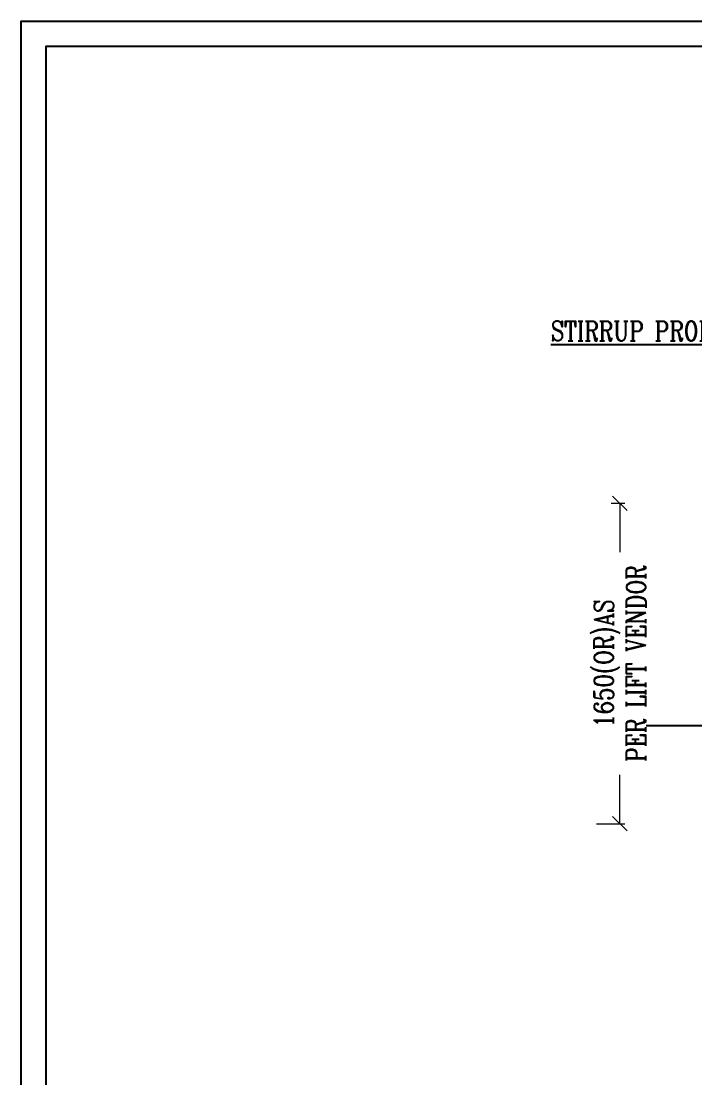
# Model space of a CAD drawing. Header units: millimetres. Extents: x 718890 to 734392, y -300108 to -278291.
# Drawn here: x 718890 to 722366, y -283739 to -278291 of the extents above; entities that cross this region are included whole.
import ezdxf

# ---------------------------------------------------------------- set-up
doc = ezdxf.new("R2010")
doc.units = ezdxf.units.MM
doc.header["$MEASUREMENT"] = 0
doc.header["$PDMODE"] = 2
doc.layers.add('col', color=7, linetype='Continuous')
for name, color, linetype, lineweight in [('DIM', 37, 'Continuous', 13), ('Part', 2, 'Continuous', 0), ('TEXT', 7, 'Continuous', 15)]:
    doc.layers.add(name, color=color, linetype=linetype, lineweight=lineweight)
doc.styles.add('combine', font='romanc.shx', dxfattribs={"width": 0.8})
doc.styles.add('ROMANS', font='complex.shx', dxfattribs={"width": 0.8})
doc.styles.add('style2', font='times.ttf')
doc.dimstyles.new('75 ISO', dxfattribs={"dimtxt": 100, "dimasz": 75, "dimexe": 75, "dimexo": 0.7, "dimgap": 0.4, "dimtad": 0, "dimtoh": 1, "dimdec": 0, "dimdsep": 46, "dimtxsty": 'combine', "dimblk": 'OBLIQUE', "dimcen": 0, "dimclrd": 11, "dimclre": 2, "dimclrt": 4, "dimadec": 1, "dimazin": 2, "dimtfac": 1, "dimtdec": 0, "dimtmove": 1, "dimatfit": 3, "dimldrblk": 'OBLIQUE', "dimfxl": 0.7, "dimfxlon": 1, "dimtolj": 1, "dimtzin": 0, "dimlwd": -1, "dimlwe": -1, "dimarcsym": 0})
doc.dimstyles.new('SAM', dxfattribs={"dimtxt": 125, "dimasz": 75, "dimexe": 100, "dimexo": 1, "dimgap": 50, "dimtad": 1, "dimtoh": 1, "dimdec": 0, "dimrnd": 1, "dimzin": 1, "dimdsep": 46, "dimtxsty": 'style2', "dimcen": 0.09, "dimclrd": 37, "dimclre": 250, "dimclrt": 7, "dimadec": 0, "dimazin": 0, "dimtfac": 1, "dimtdec": 0, "dimtix": 1, "dimtmove": 1, "dimatfit": 3, "dimfxl": 100, "dimfxlon": 1, "dimtolj": 1, "dimtzin": 0, "dimarcsym": 0})

# ---------------------------------------------------------------- blocks, each defined once
blk = doc.blocks.new('_Oblique')
at = {"color": 0, "linetype": 'ByBlock', "lineweight": -2}
blk.add_line((-0.5, -0.5), (0.5, 0.5), dxfattribs=at)
blk = doc.blocks.new('*D89')
at = {"layer": 'DEFPOINTS', "color": 0, "transparency": 16777216}
for p in [(721904.7, -280774.6), (721766.8, -282424.6), (721974.8, -282424.6)]:
    blk.add_point(p, dxfattribs=at)
at = {"layer": 'Part', "color": 2, "transparency": 16777216}
for p, q in [((721929.7, -280774.6), (721999.8, -280774.6)), ((721854.8, -282424.6), (721999.8, -282424.6))]:
    blk.add_line(p, q, dxfattribs=at)
at = {"layer": 'Part', "color": 11, "transparency": 16777216}
for p, q in [((721974.8, -280774.6), (721974.8, -281025.9)), ((721974.8, -282424.6), (721974.8, -282173.3))]:
    blk.add_line(p, q, dxfattribs=at)
at = {"layer": 'Part', "color": 11, "transparency": 16777216, "xscale": 75, "yscale": 75, "zscale": 75}
for p, rotation in [((721974.8, -280774.6), 90), ((721974.8, -282424.6), 270)]:
    blk.add_blockref('_Oblique', p, dxfattribs=dict(at, rotation=rotation))
at = {"layer": 'Part', "color": 18, "lineweight": -3, "true_color": 0x000000, "transparency": 16777216, "insert": (721974.8, -281599.6), "char_height": 100, "attachment_point": 5, "rotation": 90, "style": 'combine'}
blk.add_mtext('\\A1;1650(OR)AS \\PPER LIFT VENDOR', dxfattribs=at)

msp = doc.modelspace()

# ---------------------------------------------------------------- linework, layer by layer
at = {"layer": 'col', "color": 6, "lineweight": -3, "elevation": 743212945.3}
for points in [[(734392.5, -300108.5), (718890.4, -300108.5), (718890.4, -278291.3), (734392.5, -278291.3)], [(734263.1, -299979.1), (719019.8, -299979.1), (719019.8, -278420.7), (734263.1, -278420.7)]]:
    msp.add_lwpolyline(points, close=True, dxfattribs=at)

# ---------------------------------------------------------------- texts
at = {"layer": 'TEXT', "color": 250, "lineweight": -3, "insert": (720191.7, -279837.1, 0), "char_height": 100.035, "attachment_point": 1, "style": 'ROMANS'}
msp.add_mtext('                          {\\LSTIRRUP PROFILE}', dxfattribs=at)

# ---------------------------------------------------------------- dimensions: what is measured, and where the dimension line sits
at = {"layer": 'Part', "color": 250, "lineweight": -3}
dim = msp.add_linear_dim(base=(721974.8, -282424.6), p1=(721904.7, -280774.6), p2=(721766.8, -282424.6), angle=90, text='<>(OR)AS \\PPER LIFT VENDOR', dimstyle='75 ISO', override={"dimexe": 25, "dimexo": 25, "dimtxsty": 'combine', "dimclrt": 18, "dimldrblk": 'Oblique', "dimfxl": 120}, dxfattribs=at)
dim.commit()
dim.dimension.update_dxf_attribs({"geometry": '*D89', "text_midpoint": (721974.8, -281599.6)})

# ---------------------------------------------------------------- leaders
at = {"layer": 'DIM', "lineweight": -3}
msp.add_leader([(723995.4, -281921), (722110.1, -281921)], dimstyle='SAM', override={"dimasz": 75}, dxfattribs=at)

doc.saveas('drawing.dxf')
